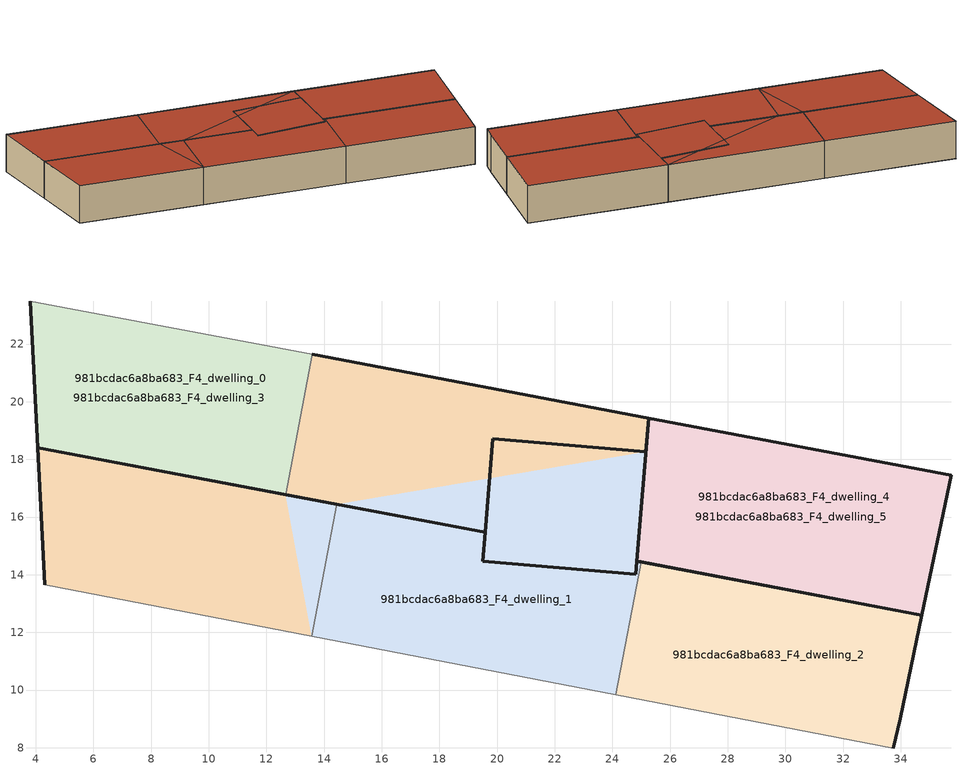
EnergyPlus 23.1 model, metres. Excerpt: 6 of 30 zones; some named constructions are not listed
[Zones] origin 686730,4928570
981bcdac6a8ba683_F4_dwelling_0
 floor outside (EU_floor_Construction): 12.67,16.78 13.59,21.64 3.81,23.49 4.07,18.41 z12; 13.57,11.87 14.43,16.44 12.67,16.78 z12
 floor to 981bcdac6a8ba683_F3_dwelling_4 (EU_floor_Construction): 25.25,19.43 13.59,21.64 12.67,16.78 14.43,16.44 19.78,17.92 19.85,18.71 21.99,18.53 z12; 21.99,18.53 19.85,18.71 19.78,17.92 z12
 floor to 981bcdac6a8ba683_F3_dwelling_0 (EU_floor_Construction): 13.57,11.87 12.67,16.78 4.07,18.41 4.3,13.66 z12; 19.58,15.47 19.74,17.34 14.43,16.44 z12; 25.16,18.26 25.15,18.26 21.99,18.53 19.78,17.92 19.74,17.34 z12; 19.74,17.34 19.78,17.92 14.43,16.44 z12; 25.16,18.26 25.26,19.43 25.25,19.43 21.99,18.53 25.15,18.26 z12
 wall outside (EU_wall_Construction): 4.31,13.66 4.07,18.41 14.43,16.44 z12:15
 wall adiabatic (EU_wall_Construction): 13.57,11.87 4.31,13.66 z12:15
 wall to 981bcdac6a8ba683_F4_dwelling_1 (EU_wall_Construction): 14.43,16.44 13.57,11.87 z12:15
 roof outside (EU_roof_Construction): 12.67,16.78 13.57,11.87 4.3,13.66 4.07,18.41 z15; 13.59,21.64 12.67,16.78 4.07,18.41 3.81,23.49 z15; 14.43,16.44 12.81,16.75 12.67,16.78 z15; 25.25,19.43 21.99,18.53 19.85,18.71 19.78,17.92 14.43,16.44 12.67,16.78 13.59,21.64 z15; 14.43,16.44 13.57,11.87 12.67,16.78 12.81,16.75 z15; 25.26,19.43 25.16,18.26 25.15,18.26 21.99,18.53 25.25,19.43 z15; 21.99,18.53 19.78,17.92 19.85,18.71 z15; 19.78,17.92 19.58,15.47 14.43,16.44 z15
981bcdac6a8ba683_F4_dwelling_1
 floor to 981bcdac6a8ba683_F3_dwelling_1 (EU_floor_Construction): 24.12,9.84 24.99,14.44 24.84,14.47 24.8,14.02 19.5,14.47 19.58,15.47 14.43,16.44 13.57,11.87 z12; 25.16,18.26 25.26,19.43 25.25,19.43 13.59,21.64 12.67,16.78 14.43,16.44 19.58,15.47 19.85,18.71 25.15,18.26 z12
 wall outside (EU_wall_Construction): 14.43,16.44 19.58,15.47 19.5,14.47 24.8,14.02 24.84,14.47 24.99,14.44 z12:15
 wall adiabatic (EU_wall_Construction): 24.12,9.84 13.57,11.87 z12:15
 wall to 981bcdac6a8ba683_F4_dwelling_2 (EU_wall_Construction): 24.99,14.44 24.12,9.84 z12:15
 roof outside (EU_roof_Construction): 24.84,14.47 24.99,14.44 24.12,9.84 13.57,11.87 14.43,16.44 19.58,15.47 19.5,14.47 24.8,14.02 z15; 25.25,19.43 25.26,19.43 25.16,18.26 25.15,18.26 19.85,18.71 19.58,15.47 14.43,16.44 12.67,16.78 13.59,21.64 z15
981bcdac6a8ba683_F4_dwelling_2
 floor to 981bcdac6a8ba683_F3_dwelling_2 (EU_floor_Construction): 33.74,7.99 33.98,9.01 34.73,12.6 24.99,14.44 24.12,9.84 z12
 wall outside (EU_wall_Construction): 24.99,14.44 34.73,12.6 33.98,9.01 33.74,7.99 z12:15
 wall adiabatic (EU_wall_Construction): 33.74,7.99 24.12,9.84 z12:15
 roof outside (EU_roof_Construction): 34.73,12.6 33.98,9.01 33.74,7.99 24.12,9.84 24.99,14.44 z15
981bcdac6a8ba683_F4_dwelling_3
 floor to 981bcdac6a8ba683_F3_dwelling_3 (EU_floor_Construction): 12.67,16.78 13.59,21.64 3.81,23.49 4.07,18.41 z12; 13.57,11.87 14.43,16.44 12.67,16.78 4.07,18.41 4.3,13.66 z12
 wall outside (EU_wall_Construction): 12.67,16.78 4.07,18.41 3.81,23.49 z12:15
 wall adiabatic (EU_wall_Construction): 3.81,23.49 13.59,21.64 z12:15
 wall to 981bcdac6a8ba683_F4_dwelling_4 (EU_wall_Construction): 13.59,21.64 12.67,16.78 z12:15
 roof outside (EU_roof_Construction): 14.43,16.44 13.57,11.87 4.3,13.66 4.07,18.41 12.67,16.78 z15; 13.59,21.64 12.67,16.78 4.07,18.41 3.81,23.49 z15
981bcdac6a8ba683_F4_dwelling_4
 floor outside (EU_floor_Construction): 25.16,18.26 25.26,19.43 25.25,19.43 13.59,21.64 12.67,16.78 14.43,16.44 19.74,17.34 19.85,18.71 25.15,18.26 z12; 34.73,12.6 35.75,17.44 25.26,19.43 25.16,18.26 24.84,14.47 z12; 24.12,9.84 24.99,14.44 24.84,14.47 24.8,14.02 19.5,14.47 19.58,15.47 14.43,16.44 13.57,11.87 z12; 24.8,14.02 24.84,14.47 25.16,18.26 19.74,17.34 19.58,15.47 19.5,14.47 z12; 19.58,15.47 19.74,17.34 14.43,16.44 z12; 25.16,18.26 25.15,18.26 19.85,18.71 19.74,17.34 z12
 floor to 981bcdac6a8ba683_F3_dwelling_4 (EU_floor_Construction): 13.57,11.87 12.67,16.78 4.07,18.41 4.31,13.66 z12; 13.57,11.87 14.43,16.44 12.67,16.78 z12
 wall outside (EU_wall_Construction): 13.59,21.64 25.25,19.43 25.26,19.43 25.16,18.26 25.15,18.26 19.85,18.71 19.58,15.47 12.67,16.78 z12:15
 roof outside (EU_roof_Construction): 14.43,16.44 13.57,11.87 12.67,16.78 z15; 12.67,16.78 13.57,11.87 4.3,13.66 4.07,18.41 z15; 25.25,19.43 21.99,18.53 19.85,18.71 19.78,17.92 14.43,16.44 12.67,16.78 13.59,21.64 z15; 25.26,19.43 25.16,18.26 25.15,18.26 21.99,18.53 25.25,19.43 z15; 35.75,17.44 34.73,12.6 24.84,14.47 25.16,18.26 25.26,19.43 z15; 25.16,18.26 24.84,14.47 24.8,14.02 19.5,14.47 19.58,15.47 19.78,17.92 21.99,18.53 25.15,18.26 z15; 21.99,18.53 19.78,17.92 19.85,18.71 z15; 19.78,17.92 19.58,15.47 14.43,16.44 z15; 24.84,14.47 24.99,14.44 24.12,9.84 13.57,11.87 14.43,16.44 19.58,15.47 19.5,14.47 24.8,14.02 z15
981bcdac6a8ba683_F4_dwelling_5
 floor to 981bcdac6a8ba683_F3_dwelling_5 (EU_floor_Construction): 25.16,18.26 25.26,19.43 25.25,19.43 13.59,21.64 12.67,16.78 19.58,15.47 19.85,18.71 25.15,18.26 z12; 34.73,12.6 35.75,17.44 25.26,19.43 25.16,18.26 24.84,14.47 z12
 wall outside (EU_wall_Construction): 34.73,12.6 24.84,14.47 25.26,19.43 35.75,17.44 34.73,12.6 z12:15
 roof outside (EU_roof_Construction): 35.75,17.44 34.73,12.6 24.84,14.47 25.16,18.26 25.26,19.43 z15; 25.25,19.43 25.26,19.43 25.16,18.26 25.15,18.26 19.85,18.71 19.58,15.47 12.67,16.78 13.59,21.64 z15
[HVACTEMPLATE:THERMOSTAT] Constant Heating Setpoint=20; Constant Cooling Setpoint=50
EU_HeatOnly_981bcdac6a8ba683_F0_dwelling_0; EU_HeatOnly_981bcdac6a8ba683_F0_dwelling_1; EU_HeatOnly_981bcdac6a8ba683_F0_dwelling_2; EU_HeatOnly_981bcdac6a8ba683_F0_dwelling_3; EU_HeatOnly_981bcdac6a8ba683_F0_dwelling_4; EU_HeatOnly_981bcdac6a8ba683_F0_dwelling_5; EU_HeatOnly_981bcdac6a8ba683_F1_dwelling_0; EU_HeatOnly_981bcdac6a8ba683_F1_dwelling_1; EU_HeatOnly_981bcdac6a8ba683_F1_dwelling_2; EU_HeatOnly_981bcdac6a8ba683_F1_dwelling_3; EU_HeatOnly_981bcdac6a8ba683_F1_dwelling_4; EU_HeatOnly_981bcdac6a8ba683_F1_dwelling_5; EU_HeatOnly_981bcdac6a8ba683_F2_dwelling_0; EU_HeatOnly_981bcdac6a8ba683_F2_dwelling_1; EU_HeatOnly_981bcdac6a8ba683_F2_dwelling_2; EU_HeatOnly_981bcdac6a8ba683_F2_dwelling_3; EU_HeatOnly_981bcdac6a8ba683_F2_dwelling_4; EU_HeatOnly_981bcdac6a8ba683_F2_dwelling_5; EU_HeatOnly_981bcdac6a8ba683_F3_dwelling_0; EU_HeatOnly_981bcdac6a8ba683_F3_dwelling_1; EU_HeatOnly_981bcdac6a8ba683_F3_dwelling_2; EU_HeatOnly_981bcdac6a8ba683_F3_dwelling_3; EU_HeatOnly_981bcdac6a8ba683_F3_dwelling_4; EU_HeatOnly_981bcdac6a8ba683_F3_dwelling_5; EU_HeatOnly_981bcdac6a8ba683_F4_dwelling_0; EU_HeatOnly_981bcdac6a8ba683_F4_dwelling_1; EU_HeatOnly_981bcdac6a8ba683_F4_dwelling_2; EU_HeatOnly_981bcdac6a8ba683_F4_dwelling_3; EU_HeatOnly_981bcdac6a8ba683_F4_dwelling_4; EU_HeatOnly_981bcdac6a8ba683_F4_dwelling_5
[SCHEDULE:CONSTANT]
Name | Hourly Value
EU_AlwaysOn | 1
EU_CoolingOff | 0
[SCHEDULE:FILE] Column Number=1; Rows to Skip at Top=0; Number of Hours of Data=8760; Column Separator=Comma; Interpolate to Timestep=No; Minutes per Item=60; Adjust Schedule for Daylight Savings=Yes
Name | File
EU_Step8_GainSchedule_981bcdac6a8ba683_F2_dwelling_4_f000 | ../../schedules/981bcdac6a8ba683/981bcdac6a8ba683_F2_dwelling_4_f000_gain.csv
EU_Step8_GainSchedule_981bcdac6a8ba683_F2_dwelling_5_f000 | ../../schedules/981bcdac6a8ba683/981bcdac6a8ba683_F2_dwelling_5_f000_gain.csv
EU_Step8_GainSchedule_981bcdac6a8ba683_F3_dwelling_0_f000 | ../../schedules/981bcdac6a8ba683/981bcdac6a8ba683_F3_dwelling_0_f000_gain.csv
EU_Step8_GainSchedule_981bcdac6a8ba683_F3_dwelling_1_f000 | ../../schedules/981bcdac6a8ba683/981bcdac6a8ba683_F3_dwelling_1_f000_gain.csv
EU_Step8_GainSchedule_981bcdac6a8ba683_F3_dwelling_2_f000 | ../../schedules/981bcdac6a8ba683/981bcdac6a8ba683_F3_dwelling_2_f000_gain.csv
EU_Step8_GainSchedule_981bcdac6a8ba683_F3_dwelling_3_f000 | ../../schedules/981bcdac6a8ba683/981bcdac6a8ba683_F3_dwelling_3_f000_gain.csv
EU_Step8_GainSchedule_981bcdac6a8ba683_F3_dwelling_4_f000 | ../../schedules/981bcdac6a8ba683/981bcdac6a8ba683_F3_dwelling_4_f000_gain.csv
EU_Step8_GainSchedule_981bcdac6a8ba683_F3_dwelling_5_f000 | ../../schedules/981bcdac6a8ba683/981bcdac6a8ba683_F3_dwelling_5_f000_gain.csv
EU_Step8_GainSchedule_981bcdac6a8ba683_F4_dwelling_0_f000 | ../../schedules/981bcdac6a8ba683/981bcdac6a8ba683_F4_dwelling_0_f000_gain.csv
EU_Step8_GainSchedule_981bcdac6a8ba683_F4_dwelling_1_f000 | ../../schedules/981bcdac6a8ba683/981bcdac6a8ba683_F4_dwelling_1_f000_gain.csv
EU_Step8_GainSchedule_981bcdac6a8ba683_F4_dwelling_2_f000 | ../../schedules/981bcdac6a8ba683/981bcdac6a8ba683_F4_dwelling_2_f000_gain.csv
EU_Step8_GainSchedule_981bcdac6a8ba683_F4_dwelling_3_f000 | ../../schedules/981bcdac6a8ba683/981bcdac6a8ba683_F4_dwelling_3_f000_gain.csv
EU_Step8_GainSchedule_981bcdac6a8ba683_F4_dwelling_4_f000 | ../../schedules/981bcdac6a8ba683/981bcdac6a8ba683_F4_dwelling_4_f000_gain.csv
EU_Step8_GainSchedule_981bcdac6a8ba683_F4_dwelling_5_f000 | ../../schedules/981bcdac6a8ba683/981bcdac6a8ba683_F4_dwelling_5_f000_gain.csv
